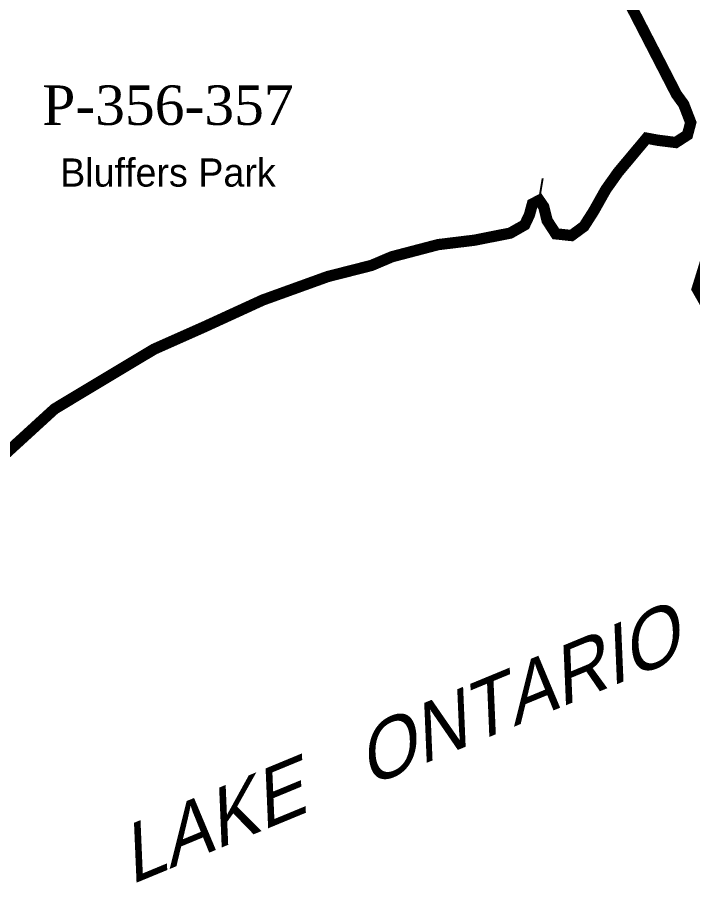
# Model space of a CAD drawing. Header units: millimetres. Extents: x 1745962 to 1749233, y 4525379 to 4529927.
# Drawn here: x 1746742.1 to 1746981.9, y 4525722.7 to 4526029.9 of the extents above; entities that cross this region are included whole.
import ezdxf
from ezdxf.enums import TextEntityAlignment as Align

# ---------------------------------------------------------------- set-up
doc = ezdxf.new("R2010")
doc.units = ezdxf.units.MM
doc.header["$LTSCALE"] = 10
doc.header["$MEASUREMENT"] = 0
for name, color, linetype in [('LEGEND', 7, 'Continuous'), ('PARKS', 62, 'Continuous'), ('WATER', 5, 'Continuous'), ('ZONING_STANDARDS', 140, 'Continuous'), ('ZONING_ZONES', 140, 'Continuous')]:
    doc.layers.add(name, color=color, linetype=linetype)
doc.styles.add('DUTCH', font='dutcheb.ttf')
doc.styles.add('Univers Condensed', font='UNVR57W.TTF')
doc.styles.add('Univers Light Condensed', font='unvr47a.ttf')

msp = doc.modelspace()

# ---------------------------------------------------------------- linework, layer by layer
at = {"layer": 'WATER'}
for points in [[(1746975.97, 4526002.75), (1746976.16, 4526002.59), (1746976.36, 4526002.43), (1746976.56, 4526002.27), (1746976.76, 4526002.13), (1746976.96, 4526001.97), (1746977.15, 4526001.8), (1746977.32, 4526001.62), (1746977.45, 4526001.42), (1746977.57, 4526001.2), (1746977.7, 4526000.99), (1746977.8, 4526000.76), (1746977.91, 4526000.53), (1746978.02, 4526000.3), (1746978.12, 4526000.07), (1746978.23, 4525999.84), (1746978.35, 4525999.62), (1746978.48, 4525999.41), (1746978.63, 4525999.21), (1746978.76, 4525999), (1746978.9, 4525998.78), (1746979.03, 4525998.57), (1746979.15, 4525998.36), (1746979.28, 4525998.14), (1746979.42, 4525997.93), (1746979.54, 4525997.72), (1746979.66, 4525997.49), (1746979.78, 4525997.27), (1746979.89, 4525997.05), (1746979.99, 4525996.82), (1746980.09, 4525996.59), (1746980.19, 4525996.36), (1746980.27, 4525996.13), (1746980.37, 4525995.9), (1746980.46, 4525995.66), (1746980.56, 4525995.43), (1746980.65, 4525995.2), (1746980.74, 4525994.97), (1746980.83, 4525994.74), (1746980.93, 4525994.5), (1746981.01, 4525994.26), (1746981.08, 4525994.03), (1746981.13, 4525993.78), (1746981.18, 4525993.54), (1746981.21, 4525993.29), (1746981.24, 4525993.04), (1746981.24, 4525992.79), (1746981.25, 4525992.54), (1746981.26, 4525992.29), (1746981.26, 4525992.04), (1746981.27, 4525991.8), (1746981.27, 4525991.55), (1746981.27, 4525991.29), (1746981.27, 4525991.04), (1746981.27, 4525990.79), (1746981.27, 4525990.54), (1746981.25, 4525990.29), (1746981.22, 4525990.04), (1746981.16, 4525989.8), (1746981.07, 4525989.56), (1746980.96, 4525989.35), (1746980.83, 4525989.13), (1746980.69, 4525988.92), (1746980.55, 4525988.72), (1746980.4, 4525988.52), (1746980.24, 4525988.32), (1746980.08, 4525988.13), (1746979.92, 4525987.94), (1746979.74, 4525987.76), (1746979.57, 4525987.58), (1746979.39, 4525987.4), (1746979.2, 4525987.25), (1746979, 4525987.1), (1746978.8, 4525986.94), (1746978.6, 4525986.8), (1746978.39, 4525986.67), (1746978.18, 4525986.53), (1746977.96, 4525986.4), (1746977.74, 4525986.28), (1746977.52, 4525986.16), (1746977.3, 4525986.05), (1746977.08, 4525985.95), (1746976.84, 4525985.84), (1746976.61, 4525985.73), (1746976.38, 4525985.64), (1746976.15, 4525985.54), (1746975.93, 4525985.45), (1746975.69, 4525985.37), (1746975.45, 4525985.3), (1746975.2, 4525985.25), (1746974.95, 4525985.22), (1746974.7, 4525985.21), (1746974.46, 4525985.2), (1746974.21, 4525985.2), (1746973.96, 4525985.21), (1746973.71, 4525985.21), (1746973.45, 4525985.23), (1746973.2, 4525985.24), (1746972.95, 4525985.27), (1746972.71, 4525985.31), (1746972.46, 4525985.35), (1746972.21, 4525985.38), (1746971.96, 4525985.43), (1746971.73, 4525985.48), (1746971.49, 4525985.55), (1746971.25, 4525985.63), (1746971.01, 4525985.71), (1746970.78, 4525985.8), (1746970.55, 4525985.89), (1746970.31, 4525985.97), (1746970.07, 4525986.06), (1746969.84, 4525986.15), (1746969.61, 4525986.25), (1746969.38, 4525986.36), (1746969.15, 4525986.45), (1746968.92, 4525986.54), (1746968.68, 4525986.64), (1746968.45, 4525986.73), (1746968.22, 4525986.82), (1746967.98, 4525986.91), (1746967.75, 4525986.99), (1746967.51, 4525987.06), (1746967.27, 4525987.14), (1746967.03, 4525987.21), (1746966.79, 4525987.27), (1746966.54, 4525987.28), (1746966.29, 4525987.25), (1746966.05, 4525987.18), (1746965.82, 4525987.09), (1746965.59, 4525986.99), (1746965.37, 4525986.88), (1746965.15, 4525986.75), (1746964.94, 4525986.61), (1746964.73, 4525986.48), (1746964.52, 4525986.35), (1746964.31, 4525986.2), (1746964.1, 4525986.07), (1746963.9, 4525985.92), (1746963.69, 4525985.78), (1746963.51, 4525985.61), (1746963.33, 4525985.44), (1746963.16, 4525985.26), (1746962.98, 4525985.08), (1746962.82, 4525984.89), (1746962.67, 4525984.69), (1746962.51, 4525984.49), (1746962.37, 4525984.29), (1746962.22, 4525984.09), (1746962.08, 4525983.88), (1746961.93, 4525983.67), (1746961.79, 4525983.47), (1746961.67, 4525983.25), (1746961.54, 4525983.04), (1746961.41, 4525982.82), (1746961.29, 4525982.61), (1746961.16, 4525982.4), (1746961.03, 4525982.18), (1746960.9, 4525981.96), (1746960.77, 4525981.75), (1746960.64, 4525981.54), (1746960.5, 4525981.33), (1746960.36, 4525981.13), (1746960.2, 4525980.93), (1746960.05, 4525980.73), (1746959.9, 4525980.53), (1746959.75, 4525980.33), (1746959.6, 4525980.12), (1746959.45, 4525979.93), (1746959.29, 4525979.73), (1746959.14, 4525979.54), (1746958.98, 4525979.34), (1746958.83, 4525979.14), (1746958.67, 4525978.95), (1746958.52, 4525978.75), (1746958.37, 4525978.56), (1746958.21, 4525978.36), (1746958.04, 4525978.17), (1746957.89, 4525977.98), (1746957.74, 4525977.78), (1746957.57, 4525977.59), (1746957.42, 4525977.4), (1746957.26, 4525977.2), (1746957.1, 4525977.01), (1746956.94, 4525976.82), (1746956.79, 4525976.62), (1746956.63, 4525976.43), (1746956.47, 4525976.23), (1746956.31, 4525976.04), (1746956.16, 4525975.84), (1746956, 4525975.64), (1746955.86, 4525975.45), (1746955.72, 4525975.24), (1746955.57, 4525975.03), (1746955.43, 4525974.82), (1746955.29, 4525974.62), (1746955.14, 4525974.41), (1746955, 4525974.21), (1746954.86, 4525974.01), (1746954.72, 4525973.8), (1746954.58, 4525973.59), (1746954.43, 4525973.39), (1746954.29, 4525973.18), (1746954.15, 4525972.98), (1746954, 4525972.78), (1746953.86, 4525972.57), (1746953.72, 4525972.36), (1746953.57, 4525972.16), (1746953.43, 4525971.96), (1746953.28, 4525971.75), (1746953.13, 4525971.55), (1746952.98, 4525971.36), (1746952.82, 4525971.16), (1746952.66, 4525970.96), (1746952.51, 4525970.77), (1746952.36, 4525970.56), (1746952.21, 4525970.37), (1746952.06, 4525970.16), (1746951.91, 4525969.96), (1746951.78, 4525969.76), (1746951.63, 4525969.55), (1746951.49, 4525969.35), (1746951.36, 4525969.14), (1746951.22, 4525968.93), (1746951.08, 4525968.72), (1746950.95, 4525968.51), (1746950.82, 4525968.29), (1746950.7, 4525968.07), (1746950.57, 4525967.86), (1746950.44, 4525967.64), (1746950.31, 4525967.43), (1746950.18, 4525967.22), (1746950.05, 4525967), (1746949.92, 4525966.79), (1746949.8, 4525966.57), (1746949.67, 4525966.36), (1746949.54, 4525966.14), (1746949.42, 4525965.93), (1746949.28, 4525965.71), (1746949.17, 4525965.49), (1746949.05, 4525965.28), (1746948.93, 4525965.05), (1746948.81, 4525964.83), (1746948.69, 4525964.61), (1746948.59, 4525964.38), (1746948.49, 4525964.15), (1746948.39, 4525963.92), (1746948.28, 4525963.71), (1746948.16, 4525963.48), (1746948.04, 4525963.25), (1746947.93, 4525963.04), (1746947.81, 4525962.81), (1746947.68, 4525962.6), (1746947.55, 4525962.39), (1746947.43, 4525962.17), (1746947.3, 4525961.96), (1746947.17, 4525961.74), (1746947.04, 4525961.52), (1746946.92, 4525961.31), (1746946.8, 4525961.1), (1746946.66, 4525960.88), (1746946.54, 4525960.66), (1746946.41, 4525960.45), (1746946.28, 4525960.24), (1746946.15, 4525960.02), (1746946.02, 4525959.81), (1746945.89, 4525959.6), (1746945.76, 4525959.39), (1746945.62, 4525959.17), (1746945.49, 4525958.96), (1746945.35, 4525958.75), (1746945.22, 4525958.54), (1746945.08, 4525958.33), (1746944.94, 4525958.12), (1746944.81, 4525957.91), (1746944.67, 4525957.7), (1746944.54, 4525957.5), (1746944.42, 4525957.28), (1746944.3, 4525957.06), (1746944.18, 4525956.83), (1746944.08, 4525956.6), (1746944.01, 4525956.36), (1746943.89, 4525956.17), (1746943.71, 4525956), (1746943.52, 4525955.84), (1746943.33, 4525955.67), (1746943.15, 4525955.5), (1746942.97, 4525955.32), (1746942.78, 4525955.16), (1746942.6, 4525954.99), (1746942.42, 4525954.81), (1746942.23, 4525954.65), (1746942.04, 4525954.49), (1746941.85, 4525954.33), (1746941.65, 4525954.17), (1746941.46, 4525954.02), (1746941.26, 4525953.86), (1746941.06, 4525953.72), (1746940.86, 4525953.56), (1746940.66, 4525953.41), (1746940.45, 4525953.28), (1746940.24, 4525953.14), (1746940.02, 4525953.01), (1746939.81, 4525952.88), (1746939.6, 4525952.76), (1746939.37, 4525952.64), (1746939.15, 4525952.53), (1746938.92, 4525952.43), (1746938.69, 4525952.35), (1746938.44, 4525952.29), (1746938.2, 4525952.24), (1746937.95, 4525952.2), (1746937.7, 4525952.17), (1746937.45, 4525952.17), (1746937.2, 4525952.16), (1746936.95, 4525952.16), (1746936.7, 4525952.18), (1746936.45, 4525952.19), (1746936.2, 4525952.21), (1746935.96, 4525952.22), (1746935.7, 4525952.25), (1746935.46, 4525952.29), (1746935.2, 4525952.33), (1746934.96, 4525952.39), (1746934.73, 4525952.45), (1746934.49, 4525952.53), (1746934.26, 4525952.62), (1746934.03, 4525952.72), (1746933.79, 4525952.81), (1746933.56, 4525952.91), (1746933.34, 4525953.03), (1746933.11, 4525953.14), (1746932.91, 4525953.27), (1746932.72, 4525953.44), (1746932.53, 4525953.61), (1746932.36, 4525953.79), (1746932.2, 4525953.98), (1746932.04, 4525954.17), (1746931.89, 4525954.36), (1746931.75, 4525954.58), (1746931.61, 4525954.79), (1746931.46, 4525955.02)], [(1746928.57, 4525972.66), (1746927.29, 4525964.92)], [(1746931.46, 4525955.02), (1746930.98, 4525955.89), (1746930.6, 4525956.82), (1746930.26, 4525957.76), (1746929.94, 4525958.71), (1746929.74, 4525959.68), (1746929.56, 4525960.67), (1746929.34, 4525961.65), (1746929.06, 4525962.61), (1746928.75, 4525963.56), (1746928.33, 4525964.46), (1746927.47, 4525964.92), (1746927.29, 4525964.92), (1746926.48, 4525964.92), (1746925.63, 4525964.42), (1746925.02, 4525963.64), (1746924.65, 4525962.71), (1746924.42, 4525961.73), (1746924.24, 4525960.75), (1746923.98, 4525959.78), (1746923.69, 4525958.83), (1746923.37, 4525957.88), (1746922.93, 4525956.99), (1746922.3, 4525956.21), (1746921.56, 4525955.54), (1746920.77, 4525954.93), (1746919.95, 4525954.36), (1746919.08, 4525953.87), (1746918.14, 4525953.51), (1746917.17, 4525953.29), (1746916.2, 4525953.06), (1746915.23, 4525952.78), (1746914.29, 4525952.47), (1746913.33, 4525952.16), (1746912.36, 4525951.94), (1746911.37, 4525951.76), (1746910.38, 4525951.6), (1746909.4, 4525951.44), (1746908.4, 4525951.3), (1746907.42, 4525951.17), (1746906.43, 4525951.04), (1746905.44, 4525950.91), (1746904.44, 4525950.77), (1746903.45, 4525950.6), (1746902.48, 4525950.4), (1746901.5, 4525950.2), (1746900.52, 4525950.02), (1746899.53, 4525949.86), (1746898.54, 4525949.75), (1746897.53, 4525949.7), (1746896.54, 4525949.71), (1746895.53, 4525949.71), (1746894.53, 4525949.66), (1746893.54, 4525949.54), (1746892.55, 4525949.39), (1746891.57, 4525949.2), (1746890.59, 4525948.98), (1746889.62, 4525948.77), (1746888.64, 4525948.57), (1746887.66, 4525948.39), (1746886.67, 4525948.23), (1746885.68, 4525948.06), (1746884.71, 4525947.85), (1746883.73, 4525947.63), (1746882.78, 4525947.34), (1746881.82, 4525947.04), (1746880.86, 4525946.77), (1746879.9, 4525946.5), (1746878.93, 4525946.22), (1746877.98, 4525945.94), (1746877.02, 4525945.64), (1746876.09, 4525945.27), (1746875.16, 4525944.9), (1746874.25, 4525944.48), (1746873.36, 4525944.05), (1746872.49, 4525943.55), (1746871.64, 4525943.01), (1746870.78, 4525942.51), (1746869.85, 4525942.14), (1746868.87, 4525941.95), (1746867.88, 4525941.81), (1746866.89, 4525941.67), (1746865.91, 4525941.45), (1746864.96, 4525941.17), (1746864, 4525940.88), (1746863.04, 4525940.58), (1746862.09, 4525940.27), (1746861.13, 4525939.99), (1746860.17, 4525939.72), (1746859.2, 4525939.47), (1746858.23, 4525939.22), (1746857.27, 4525938.95), (1746856.31, 4525938.7), (1746855.33, 4525938.48), (1746854.35, 4525938.27), (1746853.37, 4525938.08), (1746852.39, 4525937.87), (1746851.33, 4525937.51)], [(1746851.33, 4525937.51), (1746851.1, 4525937.41), (1746850.87, 4525937.3), (1746850.63, 4525937.2), (1746850.41, 4525937.1), (1746850.18, 4525936.99), (1746849.96, 4525936.88), (1746849.73, 4525936.79), (1746849.5, 4525936.68), (1746849.27, 4525936.59), (1746849.04, 4525936.49), (1746848.81, 4525936.4), (1746848.57, 4525936.31), (1746848.33, 4525936.23), (1746848.1, 4525936.14), (1746847.86, 4525936.07), (1746847.62, 4525936), (1746847.38, 4525935.95), (1746847.13, 4525935.91), (1746846.88, 4525935.87), (1746846.63, 4525935.85), (1746846.38, 4525935.84), (1746846.14, 4525935.83), (1746845.88, 4525935.83), (1746845.64, 4525935.81), (1746845.39, 4525935.79), (1746845.13, 4525935.77), (1746844.89, 4525935.74), (1746844.64, 4525935.7), (1746844.4, 4525935.64), (1746844.16, 4525935.57), (1746843.92, 4525935.49), (1746843.68, 4525935.42), (1746843.44, 4525935.34), (1746843.21, 4525935.26), (1746842.97, 4525935.18), (1746842.73, 4525935.1), (1746842.51, 4525935), (1746842.27, 4525934.91), (1746842.03, 4525934.82), (1746841.8, 4525934.75), (1746841.56, 4525934.66), (1746841.32, 4525934.59), (1746841.08, 4525934.52), (1746840.85, 4525934.45), (1746840.6, 4525934.39), (1746840.36, 4525934.34), (1746840.11, 4525934.28), (1746839.87, 4525934.24), (1746839.63, 4525934.19), (1746839.37, 4525934.15), (1746839.13, 4525934.1), (1746838.88, 4525934.06), (1746838.64, 4525934.01), (1746838.39, 4525933.96), (1746838.15, 4525933.92), (1746837.9, 4525933.88), (1746837.65, 4525933.84), (1746837.41, 4525933.79), (1746837.16, 4525933.77), (1746836.91, 4525933.74), (1746836.66, 4525933.71), (1746836.42, 4525933.67), (1746836.17, 4525933.61), (1746835.94, 4525933.52), (1746835.72, 4525933.4), (1746835.48, 4525933.32), (1746835.25, 4525933.22), (1746835.02, 4525933.12), (1746834.79, 4525933.03), (1746834.56, 4525932.93), (1746834.32, 4525932.83), (1746834.1, 4525932.73), (1746833.88, 4525932.63), (1746833.65, 4525932.51), (1746833.43, 4525932.4), (1746833.21, 4525932.27), (1746832.99, 4525932.15), (1746832.78, 4525932.02), (1746832.56, 4525931.9), (1746832.35, 4525931.77), (1746832.13, 4525931.64), (1746831.92, 4525931.51), (1746831.71, 4525931.38), (1746831.5, 4525931.23), (1746831.3, 4525931.09), (1746831.11, 4525930.94), (1746830.9, 4525930.78), (1746830.71, 4525930.62), (1746830.52, 4525930.46), (1746830.33, 4525930.3), (1746830.14, 4525930.13), (1746829.95, 4525929.98), (1746829.76, 4525929.82), (1746829.55, 4525929.68), (1746829.34, 4525929.55), (1746829.11, 4525929.43), (1746828.89, 4525929.31), (1746828.66, 4525929.22), (1746828.43, 4525929.14), (1746828.18, 4525929.06), (1746827.94, 4525929), (1746827.7, 4525928.93), (1746827.46, 4525928.87), (1746827.23, 4525928.79), (1746826.98, 4525928.71), (1746826.75, 4525928.64), (1746826.51, 4525928.56), (1746826.27, 4525928.48), (1746826.03, 4525928.41), (1746825.79, 4525928.32), (1746825.56, 4525928.25), (1746825.33, 4525928.17), (1746825.1, 4525928.07), (1746824.86, 4525927.98), (1746824.64, 4525927.87), (1746824.41, 4525927.76), (1746824.18, 4525927.65), (1746823.96, 4525927.54), (1746823.73, 4525927.44), (1746823.51, 4525927.33), (1746823.28, 4525927.21), (1746823.07, 4525927.1), (1746822.84, 4525926.98), (1746822.63, 4525926.86), (1746822.41, 4525926.74), (1746822.19, 4525926.61), (1746821.98, 4525926.48), (1746821.76, 4525926.35), (1746821.54, 4525926.23), (1746821.33, 4525926.1), (1746821.13, 4525925.95), (1746820.92, 4525925.81), (1746820.71, 4525925.67), (1746820.5, 4525925.54), (1746820.29, 4525925.41), (1746820.08, 4525925.27), (1746819.87, 4525925.14), (1746819.65, 4525925.01), (1746819.45, 4525924.87), (1746819.22, 4525924.76), (1746818.99, 4525924.66), (1746818.76, 4525924.56), (1746818.53, 4525924.46), (1746818.3, 4525924.38), (1746818.06, 4525924.3), (1746817.82, 4525924.23), (1746817.58, 4525924.15), (1746817.34, 4525924.09), (1746817.1, 4525924.02), (1746816.86, 4525923.95), (1746816.62, 4525923.87), (1746816.38, 4525923.78), (1746816.15, 4525923.7), (1746815.91, 4525923.61), (1746815.68, 4525923.54), (1746815.44, 4525923.46), (1746815.2, 4525923.4), (1746814.96, 4525923.33), (1746814.72, 4525923.26), (1746814.48, 4525923.18), (1746814.28, 4525923.04), (1746814.07, 4525922.9), (1746813.87, 4525922.75), (1746813.66, 4525922.61), (1746813.46, 4525922.46), (1746813.26, 4525922.31), (1746813.05, 4525922.18), (1746812.85, 4525922.03), (1746812.63, 4525921.91), (1746812.41, 4525921.79), (1746812.18, 4525921.67), (1746811.96, 4525921.56), (1746811.74, 4525921.44), (1746811.52, 4525921.33), (1746811.3, 4525921.21), (1746811.08, 4525921.09), (1746810.86, 4525920.97), (1746810.65, 4525920.85), (1746810.43, 4525920.72), (1746810.21, 4525920.59), (1746810.02, 4525920.44), (1746809.81, 4525920.29), (1746809.58, 4525920.19), (1746809.35, 4525920.11), (1746809.1, 4525920.06), (1746808.85, 4525920.04), (1746808.6, 4525920.04), (1746808.36, 4525920.05), (1746808.11, 4525920.09), (1746807.86, 4525920.14), (1746807.62, 4525920.2), (1746807.37, 4525920.25), (1746807.13, 4525920.3), (1746806.88, 4525920.35), (1746806.64, 4525920.39), (1746806.39, 4525920.42), (1746806.14, 4525920.41), (1746805.82, 4525920.31)], [(1746801.88, 4525916.53), (1746802.08, 4525916.67), (1746802.27, 4525916.83), (1746802.46, 4525917), (1746802.62, 4525917.19), (1746802.8, 4525917.36), (1746802.98, 4525917.54), (1746803.16, 4525917.71), (1746803.34, 4525917.88), (1746803.53, 4525918.05), (1746803.74, 4525918.19), (1746803.94, 4525918.34), (1746804.14, 4525918.48), (1746804.35, 4525918.63), (1746804.55, 4525918.78), (1746804.73, 4525918.94), (1746804.9, 4525919.12), (1746805.07, 4525919.31), (1746805.22, 4525919.51), (1746805.37, 4525919.7), (1746805.52, 4525919.91), (1746805.82, 4525920.31)], [(1746742.04, 4525879.27), (1746742.23, 4525879.43), (1746742.42, 4525879.59), (1746742.62, 4525879.75), (1746742.81, 4525879.89), (1746743.01, 4525880.05), (1746743.2, 4525880.21), (1746743.4, 4525880.37), (1746743.59, 4525880.52), (1746743.79, 4525880.68), (1746743.99, 4525880.83), (1746744.2, 4525880.96), (1746744.39, 4525881.11), (1746744.6, 4525881.27), (1746744.8, 4525881.41), (1746744.99, 4525881.56), (1746745.2, 4525881.72), (1746745.39, 4525881.87), (1746745.59, 4525882.03), (1746745.78, 4525882.19), (1746745.97, 4525882.35), (1746746.16, 4525882.51), (1746746.35, 4525882.68), (1746746.53, 4525882.84), (1746746.71, 4525883.02), (1746746.88, 4525883.2), (1746747.06, 4525883.38), (1746747.23, 4525883.56), (1746747.4, 4525883.75), (1746747.57, 4525883.92), (1746747.74, 4525884.11), (1746747.92, 4525884.29), (1746748.09, 4525884.46), (1746748.27, 4525884.64), (1746748.45, 4525884.81), (1746748.64, 4525884.98), (1746748.83, 4525885.15), (1746749.02, 4525885.31), (1746749.2, 4525885.47), (1746749.4, 4525885.63), (1746749.6, 4525885.78), (1746749.81, 4525885.93), (1746750, 4525886.08), (1746750.2, 4525886.23), (1746750.4, 4525886.37), (1746750.61, 4525886.52), (1746750.81, 4525886.67), (1746751.01, 4525886.81), (1746751.2, 4525886.96), (1746751.41, 4525887.12), (1746751.61, 4525887.28), (1746751.8, 4525887.43), (1746752, 4525887.59), (1746752.18, 4525887.75), (1746752.38, 4525887.91), (1746752.56, 4525888.07), (1746752.75, 4525888.24), (1746752.93, 4525888.42), (1746753.11, 4525888.59), (1746753.29, 4525888.77), (1746753.47, 4525888.94), (1746753.65, 4525889.11), (1746753.82, 4525889.29), (1746754, 4525889.47), (1746754.18, 4525889.64), (1746754.35, 4525889.82), (1746754.53, 4525889.99), (1746754.71, 4525890.18), (1746754.88, 4525890.36), (1746755.05, 4525890.54), (1746755.22, 4525890.72), (1746755.4, 4525890.9), (1746755.58, 4525891.07), (1746755.76, 4525891.25), (1746755.94, 4525891.42), (1746756.12, 4525891.59), (1746756.31, 4525891.76), (1746756.49, 4525891.93), (1746756.67, 4525892.09), (1746756.86, 4525892.26), (1746757.05, 4525892.41), (1746757.26, 4525892.57), (1746757.45, 4525892.72), (1746757.65, 4525892.88), (1746757.84, 4525893.04), (1746758.04, 4525893.19), (1746758.23, 4525893.35), (1746758.43, 4525893.51), (1746758.62, 4525893.67), (1746758.81, 4525893.83), (1746758.99, 4525893.99), (1746759.18, 4525894.16), (1746759.36, 4525894.34), (1746759.55, 4525894.51), (1746759.72, 4525894.67), (1746759.9, 4525894.85), (1746760.08, 4525895.02), (1746760.27, 4525895.19), (1746760.45, 4525895.36), (1746760.64, 4525895.53), (1746760.82, 4525895.71), (1746761.01, 4525895.87), (1746761.19, 4525896.04), (1746761.38, 4525896.21), (1746761.56, 4525896.38), (1746761.75, 4525896.54), (1746761.94, 4525896.7), (1746762.15, 4525896.84), (1746762.35, 4525896.99), (1746762.56, 4525897.12), (1746762.77, 4525897.26), (1746762.99, 4525897.39), (1746763.19, 4525897.51), (1746763.41, 4525897.64), (1746763.63, 4525897.78), (1746763.85, 4525897.9), (1746764.06, 4525898.03), (1746764.27, 4525898.15), (1746764.49, 4525898.28), (1746764.7, 4525898.41), (1746764.92, 4525898.54), (1746765.14, 4525898.66), (1746765.36, 4525898.79), (1746765.57, 4525898.91), (1746765.79, 4525899.03), (1746766, 4525899.15), (1746766.23, 4525899.25), (1746766.46, 4525899.35), (1746766.7, 4525899.43), (1746766.94, 4525899.51), (1746767.18, 4525899.57), (1746767.42, 4525899.64), (1746767.66, 4525899.71), (1746767.9, 4525899.77), (1746768.15, 4525899.82), (1746768.39, 4525899.87), (1746768.64, 4525899.92), (1746768.89, 4525899.97), (1746769.13, 4525900.01), (1746769.38, 4525900.06), (1746769.63, 4525900.12), (1746769.86, 4525900.18), (1746770.1, 4525900.24), (1746770.35, 4525900.32), (1746770.57, 4525900.41), (1746770.81, 4525900.5), (1746771.04, 4525900.6), (1746771.27, 4525900.69), (1746771.5, 4525900.8), (1746771.72, 4525900.92), (1746771.93, 4525901.05), (1746772.14, 4525901.18), (1746772.35, 4525901.32), (1746772.55, 4525901.48), (1746772.76, 4525901.61), (1746772.97, 4525901.75), (1746773.18, 4525901.88), (1746773.39, 4525902.01), (1746773.59, 4525902.15), (1746773.81, 4525902.28), (1746774.03, 4525902.41), (1746774.24, 4525902.53), (1746774.46, 4525902.65), (1746774.7, 4525902.75), (1746774.93, 4525902.83), (1746775.16, 4525902.93), (1746775.39, 4525903.02), (1746775.63, 4525903.11), (1746775.87, 4525903.19), (1746776.1, 4525903.26), (1746776.34, 4525903.34), (1746776.58, 4525903.41), (1746776.82, 4525903.48), (1746777.06, 4525903.53), (1746777.31, 4525903.59), (1746777.55, 4525903.65), (1746777.79, 4525903.75), (1746777.92, 4525903.94), (1746778.1, 4525904.13), (1746778.28, 4525904.29), (1746778.48, 4525904.45), (1746778.69, 4525904.59), (1746778.91, 4525904.71), (1746779.12, 4525904.82), (1746779.35, 4525904.94), (1746779.58, 4525905.05), (1746779.8, 4525905.16), (1746780.01, 4525905.28), (1746780.24, 4525905.4), (1746780.45, 4525905.52), (1746780.67, 4525905.65), (1746780.88, 4525905.78), (1746781.09, 4525905.92), (1746781.29, 4525906.07), (1746781.49, 4525906.22), (1746781.68, 4525906.38), (1746781.86, 4525906.55), (1746782.06, 4525906.71), (1746782.25, 4525906.87), (1746782.43, 4525907.04), (1746782.63, 4525907.2), (1746782.82, 4525907.37), (1746783.01, 4525907.52), (1746783.21, 4525907.68), (1746783.41, 4525907.82), (1746783.6, 4525907.98), (1746783.79, 4525908.14), (1746783.98, 4525908.29), (1746784.19, 4525908.45), (1746784.38, 4525908.6), (1746784.59, 4525908.75), (1746784.78, 4525908.9), (1746784.98, 4525909.05), (1746785.19, 4525909.21), (1746785.39, 4525909.34), (1746785.61, 4525909.46), (1746785.84, 4525909.56), (1746786.07, 4525909.65), (1746786.29, 4525909.79), (1746786.49, 4525909.93), (1746786.7, 4525910.08), (1746786.89, 4525910.24), (1746787.1, 4525910.39), (1746787.29, 4525910.55), (1746787.49, 4525910.71), (1746787.69, 4525910.87), (1746787.89, 4525911.03), (1746788.09, 4525911.19), (1746788.29, 4525911.33), (1746788.49, 4525911.49), (1746788.69, 4525911.63), (1746788.89, 4525911.76), (1746789.1, 4525911.9), (1746789.32, 4525912.02), (1746789.53, 4525912.12), (1746789.76, 4525912.2), (1746790, 4525912.2), (1746790.26, 4525912.19), (1746790.51, 4525912.16), (1746790.77, 4525912.12), (1746791.03, 4525912.11), (1746791.28, 4525912.13), (1746791.53, 4525912.16), (1746791.78, 4525912.22), (1746792.02, 4525912.28), (1746792.26, 4525912.35), (1746792.5, 4525912.44), (1746792.72, 4525912.52), (1746792.95, 4525912.63), (1746793.18, 4525912.74), (1746793.4, 4525912.86), (1746793.62, 4525912.96), (1746793.84, 4525913.09), (1746794.06, 4525913.2), (1746794.28, 4525913.33), (1746794.5, 4525913.45), (1746794.71, 4525913.58), (1746794.93, 4525913.7), (1746795.14, 4525913.83), (1746795.35, 4525913.97), (1746795.57, 4525914.1), (1746795.79, 4525914.23), (1746795.99, 4525914.35), (1746796.22, 4525914.47), (1746796.43, 4525914.59), (1746796.66, 4525914.71), (1746796.87, 4525914.83), (1746797.1, 4525914.94), (1746797.32, 4525915.05), (1746797.56, 4525915.15), (1746797.79, 4525915.22), (1746798.04, 4525915.28), (1746798.28, 4525915.33), (1746798.53, 4525915.38), (1746798.75, 4525915.5), (1746798.99, 4525915.57), (1746799.23, 4525915.63), (1746799.47, 4525915.69), (1746799.71, 4525915.74), (1746799.95, 4525915.81), (1746800.2, 4525915.86), (1746800.44, 4525915.93), (1746800.68, 4525915.99), (1746800.91, 4525916.07), (1746801.15, 4525916.17), (1746801.37, 4525916.28), (1746801.6, 4525916.38), (1746801.88, 4525916.53)]]:
    msp.add_lwpolyline(points, dxfattribs=at)
at = {"layer": 'ZONING_ZONES', "linetype": 'Continuous', "const_width": 4}
for points in [[(1746957.81, 4526038.21), (1746976.16, 4526002.59), (1746978.76, 4525999), (1746981.25, 4525992.54), (1746980.08, 4525988.13), (1746975.93, 4525985.45), (1746969.61, 4525986.25), (1746965.59, 4525986.99), (1746955.42, 4525974.84), (1746951.08, 4525968.72), (1746946.8, 4525961.1), (1746943.33, 4525955.67), (1746938.92, 4525952.43), (1746933.34, 4525953.03), (1746930.26, 4525957.76), (1746929.06, 4525962.61), (1746927.47, 4525964.92), (1746925.02, 4525963.64), (1746923.98, 4525959.78), (1746922.3, 4525956.21), (1746917.17, 4525953.29), (1746904.44, 4525950.77), (1746891.57, 4525949.2), (1746875.16, 4525944.9), (1746867.88, 4525941.81), (1746852.39, 4525937.87), (1746829.34, 4525929.55), (1746808.6, 4525920.04), (1746790.77, 4525912.12), (1746775.87, 4525903.19), (1746755.4, 4525890.9), (1746737.36, 4525874.41)], [(1746987.55, 4525926.45), (1746983.55, 4525933.47), (1746987.3, 4525945.6)]]:
    msp.add_lwpolyline(points, dxfattribs=at)

# ---------------------------------------------------------------- texts
at = {"layer": 'LEGEND', "style": 'Univers Condensed', "oblique": 20}
msp.add_text('LAKE   ONTARIO', height=20, rotation=22.4437, dxfattribs=at).set_placement((1746876.85, 4525771.67), align=Align.MIDDLE)
at = {"layer": 'PARKS', "style": 'Univers Light Condensed'}
msp.add_text('Bluffers Park', height=10, dxfattribs=at).set_placement((1746795.63, 4525974.99), align=Align.MIDDLE)
at = {"layer": 'ZONING_STANDARDS', "style": 'DUTCH'}
msp.add_text('P-356-357', height=14, dxfattribs=at).set_placement((1746795.63, 4525998.72), align=Align.MIDDLE_CENTER)

doc.saveas('drawing.dxf')
